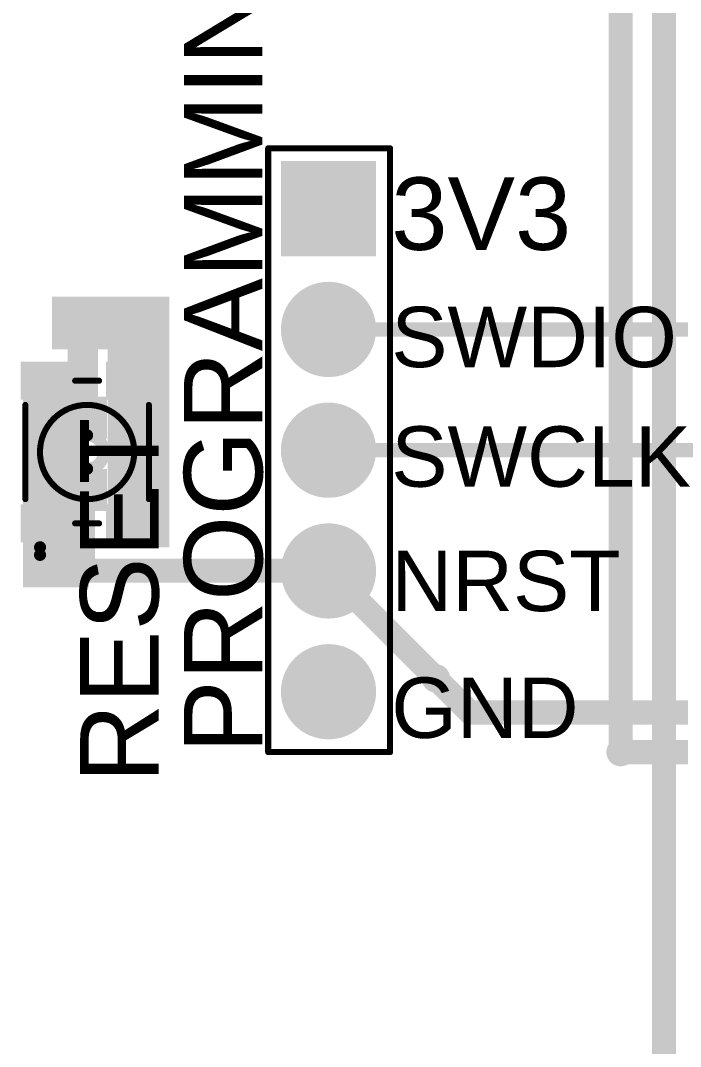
# Model space of a CAD drawing. Header units: millimetres. Extents: x -1.36 to 1.18, y -0.07 to 2.63.
# Drawn here: x -1.359 to -0.812, y 0.787 to 1.636 of the extents above; entities that cross this region are included whole.
import ezdxf

# ---------------------------------------------------------------- set-up
doc = ezdxf.new("R2010")
doc.units = ezdxf.units.MM
doc.header["$MEASUREMENT"] = 0
for name, color, linetype in [('BottomLayer', 5, 'Continuous'), ('BottomPaste', 16, 'Continuous'), ('BottomSolder', 6, 'Continuous'), ('MultiLayer', 9, 'Continuous'), ('PadHoleLayer', 156, 'Continuous'), ('TopLayer', 1, 'Continuous'), ('TopOverlay', 2, 'Continuous'), ('TopPaste', 8, 'Continuous'), ('TopSolder', 216, 'Continuous'), ('ViaHoleLayer', 16, 'Continuous')]:
    doc.layers.add(name, color=color, linetype=linetype)
doc.styles.add('Arial', font='arial.ttf', dxfattribs={"height": 0.2})

# ---------------------------------------------------------------- blocks, each defined once
blk = doc.blocks.new('GT_TC025D_H0065_L1_7')
at = {"layer": 'TopLayer'}
for points in [[(-0.07087, 0.05118), (-0.04724, 0.05118), (-0.04724, 0.01969), (-0.07087, 0.01969)], [(0.04724, 0.05118), (0.07087, 0.05118), (0.07087, 0.01969), (0.04724, 0.01969)], [(-0.07087, -0.01968), (-0.04724, -0.01968), (-0.04724, -0.05118), (-0.07087, -0.05118)], [(0.04724, -0.01968), (0.07087, -0.01968), (0.07087, -0.05118), (0.04724, -0.05118)]]:
    blk.add_hatch(color=1, dxfattribs=at).paths.add_polyline_path(points)
at = {"layer": 'TopPaste'}
for points in [[(-0.07087, 0.05118), (-0.04724, 0.05118), (-0.04724, 0.01969), (-0.07087, 0.01969)], [(0.04724, 0.05118), (0.07087, 0.05118), (0.07087, 0.01969), (0.04724, 0.01969)], [(-0.07087, -0.01968), (-0.04724, -0.01968), (-0.04724, -0.05118), (-0.07087, -0.05118)], [(0.04724, -0.01968), (0.07087, -0.01968), (0.07087, -0.05118), (0.04724, -0.05118)]]:
    blk.add_hatch(color=8, dxfattribs=at).paths.add_polyline_path(points)
at = {"layer": 'TopSolder'}
for points in [[(-0.07487, 0.05518), (-0.04324, 0.05518), (-0.04324, 0.01569), (-0.07487, 0.01569)], [(0.04324, 0.05518), (0.07487, 0.05518), (0.07487, 0.01569), (0.04324, 0.01569)], [(-0.07487, -0.01568), (-0.04324, -0.01568), (-0.04324, -0.05518), (-0.07487, -0.05518)], [(0.04324, -0.01568), (0.07487, -0.01568), (0.07487, -0.05518), (0.04324, -0.05518)]]:
    blk.add_hatch(color=216, dxfattribs=at).paths.add_polyline_path(points)
at = {"layer": 'TopOverlay', "const_width": 0.005}
for points in [[(-0.039, 0.05118), (0.039, 0.05118)], [(-0.05906, 0.00994), (-0.05906, -0.00994)], [(0.05906, 0.00994), (0.05906, -0.00994)], [(-0.039, -0.05118), (0.039, -0.05118)]]:
    blk.add_lwpolyline(points, dxfattribs=at)
at = {"layer": 'TopOverlay'}
for points, const_width in [([(-0.04025, 0.05118, 1), (-0.03775, 0.05118, 1)], 0.0025), ([(0.03775, 0.05118, 1), (0.04025, 0.05118, 1)], 0.0025), ([(-0.07884, 0.039, 1), (-0.08516, 0.039, 1)], 0.01), ([(-0.08766, 0.039, 1), (-0.08266, 0.039, 1)], 0.005), ([(-0.08134, 0.039, 1), (-0.07634, 0.039, 1)], 0.005), ([(0.03905, 0, 1), (-0.03905, 0, 1)], 0.005), ([(0.01389, 0, 1), (-0.01389, 0, 1)], 0.01), ([(-0.06031, 0.00994, 1), (-0.05781, 0.00994, 1)], 0.0025), ([(0.05781, 0.00994, 1), (0.06031, 0.00994, 1)], 0.0025), ([(-0.0403, 0, 1), (-0.0378, 0, 1)], 0.0025), ([(-0.01639, 0, 1), (-0.01139, 0, 1)], 0.005), ([(0.01139, 0, 1), (0.01639, 0, 1)], 0.005), ([(0.0378, 0, 1), (0.0403, 0, 1)], 0.0025), ([(-0.06031, -0.00994, 1), (-0.05781, -0.00994, 1)], 0.0025), ([(0.05781, -0.00994, 1), (0.06031, -0.00994, 1)], 0.0025), ([(-0.04025, -0.05118, 1), (-0.03775, -0.05118, 1)], 0.0025), ([(0.03775, -0.05118, 1), (0.04025, -0.05118, 1)], 0.0025)]:
    blk.add_lwpolyline(points, format="xyb", close=True, dxfattribs=dict(at, const_width=const_width))
blk = doc.blocks.new('SMC_1_05_1_GT_73')
at = {"layer": 'BottomLayer'}
blk.add_hatch(color=5, dxfattribs=at).paths.add_polyline_path([(-0.23543, 0.03543), (-0.16457, 0.03543), (-0.16457, -0.03543), (-0.23543, -0.03543)])
h = blk.add_hatch(color=5, dxfattribs=at)
edge = h.paths.add_edge_path()
edge.add_arc((-0.1, 0), 0.03543, 0, 360)
h = blk.add_hatch(color=5, dxfattribs=at)
edge = h.paths.add_edge_path()
edge.add_arc((0, 0), 0.03543, 0, 360)
h = blk.add_hatch(color=5, dxfattribs=at)
edge = h.paths.add_edge_path()
edge.add_arc((0.1, 0), 0.03543, 0, 360)
h = blk.add_hatch(color=5, dxfattribs=at)
edge = h.paths.add_edge_path()
edge.add_arc((0.2, 0), 0.03543, 0, 360)
at = {"layer": 'BottomSolder'}
blk.add_hatch(color=6, dxfattribs=at).paths.add_polyline_path([(-0.23943, 0.03943), (-0.16057, 0.03943), (-0.16057, -0.03943), (-0.23943, -0.03943)])
h = blk.add_hatch(color=6, dxfattribs=at)
edge = h.paths.add_edge_path()
edge.add_arc((-0.1, 0), 0.03943, 0, 360)
h = blk.add_hatch(color=6, dxfattribs=at)
edge = h.paths.add_edge_path()
edge.add_arc((0, 0), 0.03943, 0, 360)
h = blk.add_hatch(color=6, dxfattribs=at)
edge = h.paths.add_edge_path()
edge.add_arc((0.1, 0), 0.03943, 0, 360)
h = blk.add_hatch(color=6, dxfattribs=at)
edge = h.paths.add_edge_path()
edge.add_arc((0.2, 0), 0.03943, 0, 360)
at = {"layer": 'MultiLayer'}
blk.add_hatch(color=9, dxfattribs=at).paths.add_polyline_path([(-0.23543, 0.03543), (-0.16457, 0.03543), (-0.16457, -0.03543), (-0.23543, -0.03543)])
h = blk.add_hatch(color=9, dxfattribs=at)
edge = h.paths.add_edge_path()
edge.add_arc((-0.1, 0), 0.03543, 0, 360)
h = blk.add_hatch(color=9, dxfattribs=at)
edge = h.paths.add_edge_path()
edge.add_arc((0, 0), 0.03543, 0, 360)
h = blk.add_hatch(color=9, dxfattribs=at)
edge = h.paths.add_edge_path()
edge.add_arc((0.1, 0), 0.03543, 0, 360)
h = blk.add_hatch(color=9, dxfattribs=at)
edge = h.paths.add_edge_path()
edge.add_arc((0.2, 0), 0.03543, 0, 360)
at = {"layer": 'PadHoleLayer'}
h = blk.add_hatch(color=156, dxfattribs=at)
edge = h.paths.add_edge_path()
edge.add_arc((-0.2, 0), 0.01772, 0, 360)
h = blk.add_hatch(color=156, dxfattribs=at)
edge = h.paths.add_edge_path()
edge.add_arc((-0.1, 0), 0.01772, 0, 360)
h = blk.add_hatch(color=156, dxfattribs=at)
edge = h.paths.add_edge_path()
edge.add_arc((0, 0), 0.01772, 0, 360)
h = blk.add_hatch(color=156, dxfattribs=at)
edge = h.paths.add_edge_path()
edge.add_arc((0.1, 0), 0.01772, 0, 360)
h = blk.add_hatch(color=156, dxfattribs=at)
edge = h.paths.add_edge_path()
edge.add_arc((0.2, 0), 0.01772, 0, 360)
at = {"layer": 'TopLayer'}
blk.add_hatch(color=1, dxfattribs=at).paths.add_polyline_path([(-0.23543, 0.03543), (-0.16457, 0.03543), (-0.16457, -0.03543), (-0.23543, -0.03543)])
h = blk.add_hatch(color=1, dxfattribs=at)
edge = h.paths.add_edge_path()
edge.add_arc((-0.1, 0), 0.03543, 0, 360)
h = blk.add_hatch(color=1, dxfattribs=at)
edge = h.paths.add_edge_path()
edge.add_arc((0, 0), 0.03543, 0, 360)
h = blk.add_hatch(color=1, dxfattribs=at)
edge = h.paths.add_edge_path()
edge.add_arc((0.1, 0), 0.03543, 0, 360)
h = blk.add_hatch(color=1, dxfattribs=at)
edge = h.paths.add_edge_path()
edge.add_arc((0.2, 0), 0.03543, 0, 360)
at = {"layer": 'TopSolder'}
blk.add_hatch(color=216, dxfattribs=at).paths.add_polyline_path([(-0.23943, 0.03943), (-0.16057, 0.03943), (-0.16057, -0.03943), (-0.23943, -0.03943)])
h = blk.add_hatch(color=216, dxfattribs=at)
edge = h.paths.add_edge_path()
edge.add_arc((-0.1, 0), 0.03943, 0, 360)
h = blk.add_hatch(color=216, dxfattribs=at)
edge = h.paths.add_edge_path()
edge.add_arc((0, 0), 0.03943, 0, 360)
h = blk.add_hatch(color=216, dxfattribs=at)
edge = h.paths.add_edge_path()
edge.add_arc((0.1, 0), 0.03943, 0, 360)
h = blk.add_hatch(color=216, dxfattribs=at)
edge = h.paths.add_edge_path()
edge.add_arc((0.2, 0), 0.03943, 0, 360)
at = {"layer": 'TopOverlay', "const_width": 0.005}
for points in [[(-0.25, -0.05), (-0.25, 0.051)], [(0.25, 0.051), (-0.25, 0.051)], [(0.25, -0.05), (0.25, 0.051)], [(0.25, -0.05), (-0.25, -0.05)]]:
    blk.add_lwpolyline(points, dxfattribs=at)
at = {"layer": 'TopOverlay', "const_width": 0.0025}
for points in [[(-0.25125, 0.051, 1), (-0.24875, 0.051, 1)], [(-0.25125, 0.051, 1), (-0.24875, 0.051, 1)], [(0.24875, 0.051, 1), (0.25125, 0.051, 1)], [(0.24875, 0.051, 1), (0.25125, 0.051, 1)], [(-0.25125, -0.05, 1), (-0.24875, -0.05, 1)], [(-0.25125, -0.05, 1), (-0.24875, -0.05, 1)], [(0.24875, -0.05, 1), (0.25125, -0.05, 1)], [(0.24875, -0.05, 1), (0.25125, -0.05, 1)]]:
    blk.add_lwpolyline(points, format="xyb", close=True, dxfattribs=at)
blk = doc.blocks.new('C__0603_B_99')
at = {"layer": 'BottomLayer'}
for points in [[(-0.045, -0.0175), (-0.045, 0.0175), (-0.015, 0.0175), (-0.015, -0.0175)], [(0.015, -0.0175), (0.015, 0.0175), (0.045, 0.0175), (0.045, -0.0175)]]:
    blk.add_hatch(color=5, dxfattribs=at).paths.add_polyline_path(points)
at = {"layer": 'BottomPaste'}
for points in [[(-0.045, -0.0175), (-0.045, 0.0175), (-0.015, 0.0175), (-0.015, -0.0175)], [(0.015, -0.0175), (0.015, 0.0175), (0.045, 0.0175), (0.045, -0.0175)]]:
    blk.add_hatch(color=16, dxfattribs=at).paths.add_polyline_path(points)
at = {"layer": 'BottomSolder'}
for points in [[(-0.04736, -0.01986), (-0.04736, 0.01986), (-0.01264, 0.01986), (-0.01264, -0.01986)], [(0.01264, -0.01986), (0.01264, 0.01986), (0.04736, 0.01986), (0.04736, -0.01986)]]:
    blk.add_hatch(color=6, dxfattribs=at).paths.add_polyline_path(points)

msp = doc.modelspace()

# ---------------------------------------------------------------- hatches: boundary and pattern name
at = {"layer": 'BottomLayer'}
h = msp.add_hatch(color=5, dxfattribs=at)
edge = h.paths.add_edge_path()
edge.add_arc((-1.3075, 1.38503), 0.01181, 0, 360)
h = msp.add_hatch(color=5, dxfattribs=at)
edge = h.paths.add_edge_path()
edge.add_arc((-1.307, 1.181), 0.01181, 0, 360)
h = msp.add_hatch(color=5, dxfattribs=at)
edge = h.paths.add_edge_path()
edge.add_arc((-1.015, 1.09153), 0.01181, 0, 360)
h = msp.add_hatch(color=5, dxfattribs=at)
edge = h.paths.add_edge_path()
edge.add_arc((-0.862, 1.03053), 0.01181, 0, 360)
at = {"layer": 'TopLayer'}
for points in [[(-1.333, 1.364), (-1.236, 1.364), (-1.236, 1.40753), (-1.333, 1.40753)], [(-1.236, 1.40753), (-1.287, 1.40753), (-1.287, 1.2), (-1.236, 1.2)], [(-1.357, 1.167), (-1.30234, 1.167), (-1.30234, 1.351), (-1.357, 1.351)]]:
    msp.add_hatch(color=1, dxfattribs=at).paths.add_polyline_path(points)
h = msp.add_hatch(color=1, dxfattribs=at)
edge = h.paths.add_edge_path()
edge.add_arc((-1.3075, 1.38503), 0.01181, 0, 360)
h = msp.add_hatch(color=1, dxfattribs=at)
edge = h.paths.add_edge_path()
edge.add_arc((-1.307, 1.181), 0.01181, 0, 360)
h = msp.add_hatch(color=1, dxfattribs=at)
edge = h.paths.add_edge_path()
edge.add_arc((-1.015, 1.09153), 0.01181, 0, 360)
h = msp.add_hatch(color=1, dxfattribs=at)
edge = h.paths.add_edge_path()
edge.add_arc((-0.862, 1.03053), 0.01181, 0, 360)
at = {"layer": 'ViaHoleLayer'}
h = msp.add_hatch(color=16, dxfattribs=at)
edge = h.paths.add_edge_path()
edge.add_arc((-1.3075, 1.38503), 0.00591, 0, 360)
h = msp.add_hatch(color=16, dxfattribs=at)
edge = h.paths.add_edge_path()
edge.add_arc((-1.307, 1.181), 0.00591, 0, 360)
h = msp.add_hatch(color=16, dxfattribs=at)
edge = h.paths.add_edge_path()
edge.add_arc((-1.015, 1.09153), 0.00591, 0, 360)
h = msp.add_hatch(color=16, dxfattribs=at)
edge = h.paths.add_edge_path()
edge.add_arc((-0.862, 1.03053), 0.00591, 0, 360)

# ---------------------------------------------------------------- linework, layer by layer
at = {"layer": 'BottomLayer'}
for points, const_width in [([(-1.3075, 1.30753), (-1.3075, 1.38503)], 0.025), ([(-1.104, 1.38053), (-0.73247, 1.38053)], 0.012), ([(-1.104, 1.28053), (-0.78847, 1.28053)], 0.012), ([(-1.3075, 1.1815), (-1.3075, 1.24753)], 0.02), ([(-1.015, 1.09153), (-0.98681, 1.06334)], 0.02), ([(-0.98681, 1.06334), (-0.29314, 1.06334)], 0.02), ([(-0.862, 1.03053), (-0.432, 1.03053)], 0.02)]:
    msp.add_lwpolyline(points, dxfattribs=dict(at, const_width=const_width))
for points, const_width in [([(-1.31375, 1.38503, 1), (-1.30125, 1.38503, 1)], 0.0125), ([(-1.107, 1.38053, 1), (-1.101, 1.38053, 1)], 0.006), ([(-1.31375, 1.30753, 1), (-1.30125, 1.30753, 1)], 0.0125), ([(-1.107, 1.28053, 1), (-1.101, 1.28053, 1)], 0.006), ([(-1.3125, 1.24753, 1), (-1.3025, 1.24753, 1)], 0.01), ([(-1.3125, 1.1815, 1), (-1.3025, 1.1815, 1)], 0.01), ([(-1.02, 1.09153, 1), (-1.01, 1.09153, 1)], 0.01), ([(-0.99181, 1.06334, 1), (-0.98181, 1.06334, 1)], 0.01), ([(-0.99181, 1.06334, 1), (-0.98181, 1.06334, 1)], 0.01), ([(-0.867, 1.03053, 1), (-0.857, 1.03053, 1)], 0.01)]:
    msp.add_lwpolyline(points, format="xyb", close=True, dxfattribs=dict(at, const_width=const_width))
at = {"layer": 'TopLayer', "const_width": 0.02}
for points in [[(-0.862, 1.03053), (-0.862, 1.897)], [(-0.826, 0.54553), (-0.826, 1.882)], [(-1.32217, 1.19083), (-1.32217, 1.24576)], [(-1.32217, 1.19083), (-1.31234, 1.181)], [(-1.31234, 1.181), (-1.307, 1.181)], [(-1.307, 1.181), (-1.30676, 1.18076)], [(-1.30676, 1.18076), (-1.10532, 1.18076)], [(-1.10532, 1.18076), (-1.10478, 1.18131)], [(-1.10478, 1.18131), (-1.0155, 1.09203)]]:
    msp.add_lwpolyline(points, dxfattribs=at)
at = {"layer": 'TopLayer', "const_width": 0.01}
for points in [[(-1.32717, 1.24576, 1), (-1.31717, 1.24576, 1)], [(-1.32717, 1.19083, 1), (-1.31717, 1.19083, 1)], [(-1.32717, 1.19083, 1), (-1.31717, 1.19083, 1)], [(-1.31734, 1.181, 1), (-1.30734, 1.181, 1)], [(-1.31734, 1.181, 1), (-1.30734, 1.181, 1)], [(-1.312, 1.181, 1), (-1.302, 1.181, 1)], [(-1.312, 1.181, 1), (-1.302, 1.181, 1)], [(-1.31176, 1.18076, 1), (-1.30176, 1.18076, 1)], [(-1.31176, 1.18076, 1), (-1.30176, 1.18076, 1)], [(-1.11032, 1.18076, 1), (-1.10032, 1.18076, 1)], [(-1.11032, 1.18076, 1), (-1.10032, 1.18076, 1)], [(-1.10978, 1.18131, 1), (-1.09978, 1.18131, 1)], [(-1.10978, 1.18131, 1), (-1.09978, 1.18131, 1)], [(-1.0205, 1.09203, 1), (-1.0105, 1.09203, 1)], [(-0.867, 1.03053, 1), (-0.857, 1.03053, 1)]]:
    msp.add_lwpolyline(points, format="xyb", close=True, dxfattribs=at)

# ---------------------------------------------------------------- block references
for name, p, rotation in [('SMC_1_05_1_GT_73', (-1.104, 1.28053), 270), ('GT_TC025D_H0065_L1_7', (-1.304, 1.279), 90), ('C__0603_B_99', (-1.3075, 1.27753), 90)]:
    msp.add_blockref(name, p, dxfattribs=dict(rotation=rotation))

# ---------------------------------------------------------------- texts
at = {"layer": 'TopOverlay', "style": 'Arial'}
for s, height, rotation, p in [('PROGRAMMING', 0.065, 90, (-1.15876, 1.02953)), ('3V3', 0.06, 360, (-1.052, 1.4464)), ('SWDIO', 0.05, 360, (-1.052, 1.34928)), ('RESET', 0.065, 90, (-1.24476, 1.005)), ('SWCLK', 0.05, 360, (-1.052, 1.25028)), ('NRST', 0.05, 360, (-1.052, 1.14728)), ('GND', 0.05, 360, (-1.052, 1.04228))]:
    msp.add_text(s, height=height, rotation=rotation, dxfattribs=at).set_placement(p)

doc.saveas('drawing.dxf')
